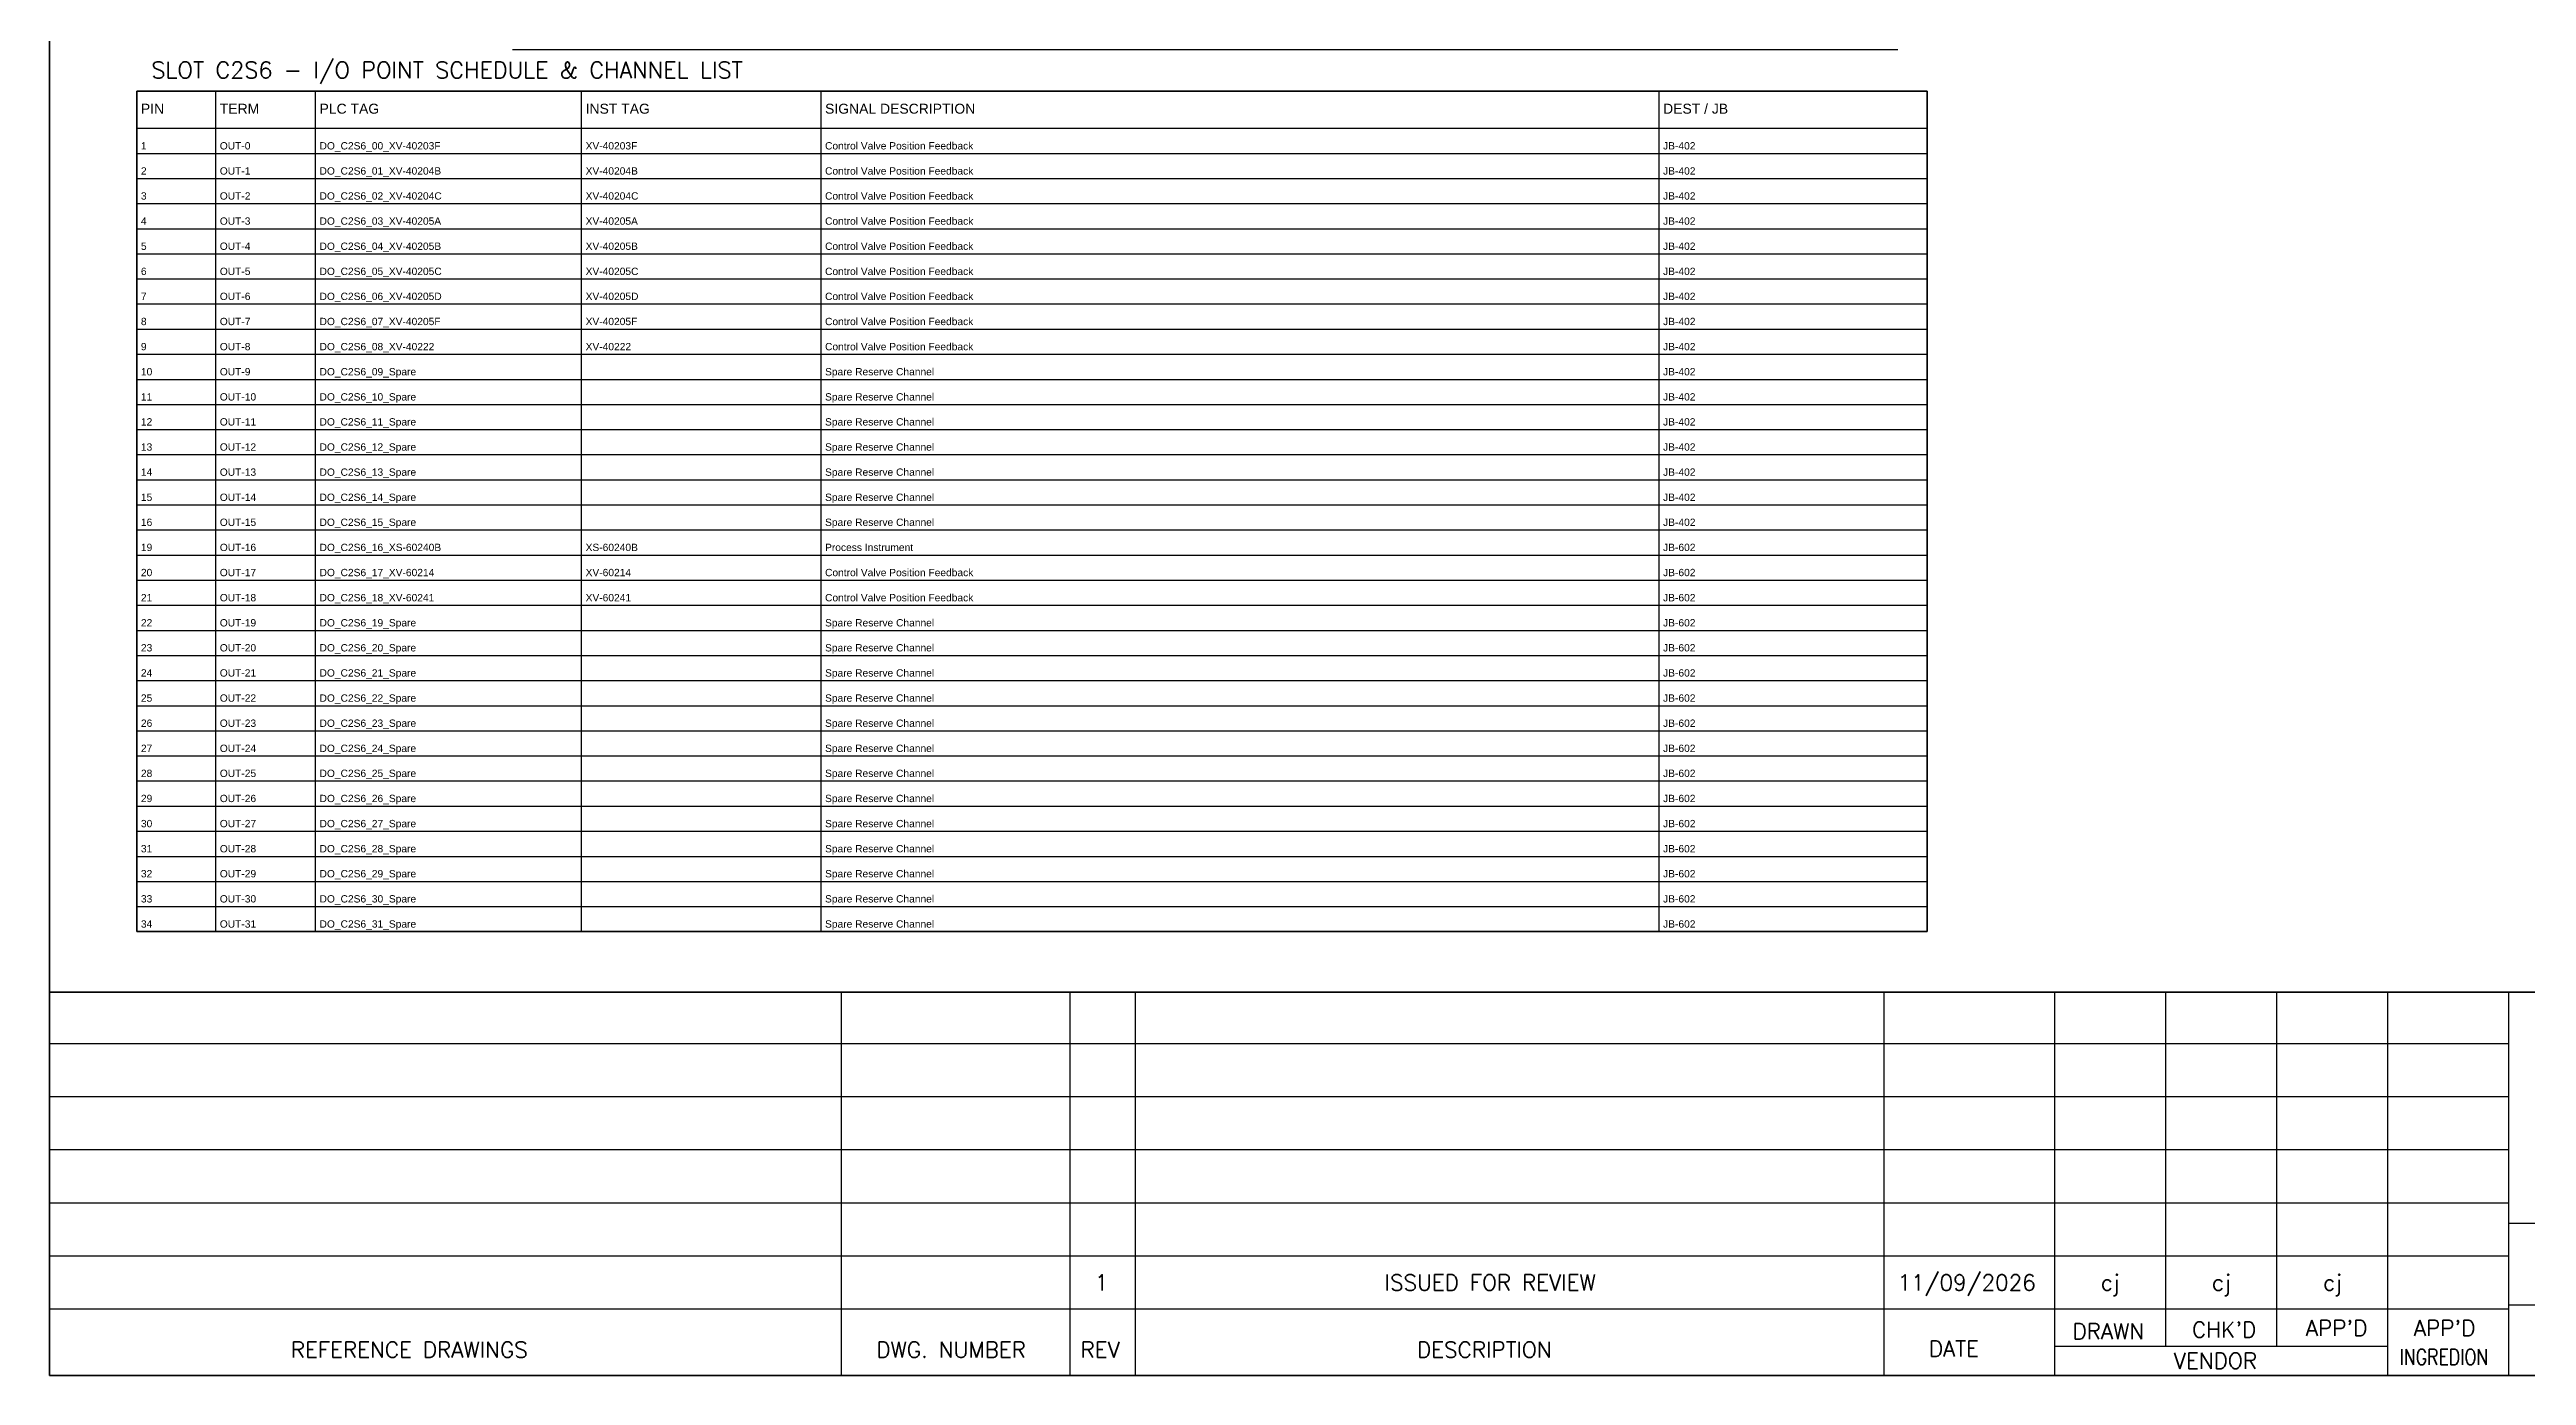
# Model space of a CAD drawing. Header units: millimetres. Extents: x 0 to 54213, y 0 to 2820.
# Drawn here: x 25160 to 27022, y 0 to 997 of the extents above; entities that cross this region are included whole.
import ezdxf
from ezdxf.enums import TextEntityAlignment as Align

# ---------------------------------------------------------------- set-up
doc = ezdxf.new("R2010")
doc.units = ezdxf.units.MM
for name, color, linetype in [('GT_1', 9, 'Continuous'), ('HELPPOINT', 7, 'Continuous'), ('MEMBER', 7, 'Continuous')]:
    doc.layers.add(name, color=color, linetype=linetype)
doc.layers.add('IE-WIRE', color=7, linetype='Continuous', lineweight=25)
doc.styles.add('ROMANS', font='romans.shx', dxfattribs={"width": 0.85, "height": 25})
doc.styles.get("Standard").update_dxf_attribs({"font": 'arial.ttf'})

msp = doc.modelspace()

# ---------------------------------------------------------------- linework, layer by layer
at = {"color": 7}
for p, q in [((25284.8, 333.8), (25284.8, 965.9)), ((25359.8, 333.8), (25359.8, 965.9)), ((25559.8, 333.8), (25559.8, 965.9)), ((25739.8, 333.8), (25739.8, 965.9)), ((26369.8, 333.8), (26369.8, 965.9)), ((25225.5, 937.9), (26571.3, 937.9))]:
    msp.add_line(p, q, dxfattribs=at)
at = {"color": 8}
for p, q in [((25225.5, 919), (26571.3, 919)), ((25225.5, 900.1), (26571.3, 900.1)), ((25225.5, 881.3), (26571.3, 881.3)), ((25225.5, 862.4), (26571.3, 862.4)), ((25225.5, 843.5), (26571.3, 843.5)), ((25225.5, 824.6), (26571.3, 824.6)), ((25225.5, 805.8), (26571.3, 805.8)), ((25225.5, 786.9), (26571.3, 786.9)), ((25225.5, 768), (26571.3, 768)), ((25225.5, 749.1), (26571.3, 749.1)), ((25225.5, 730.2), (26571.3, 730.2)), ((25225.5, 711.4), (26571.3, 711.4)), ((25225.5, 692.5), (26571.3, 692.5)), ((25225.5, 673.6), (26571.3, 673.6)), ((25225.5, 654.7), (26571.3, 654.7)), ((25225.5, 635.9), (26571.3, 635.9)), ((25225.5, 617), (26571.3, 617)), ((25225.5, 598.1), (26571.3, 598.1)), ((25225.5, 579.2), (26571.3, 579.2)), ((25225.5, 560.3), (26571.3, 560.3)), ((25225.5, 541.5), (26571.3, 541.5)), ((25225.5, 522.6), (26571.3, 522.6)), ((25225.5, 503.7), (26571.3, 503.7)), ((25225.5, 484.8), (26571.3, 484.8)), ((25225.5, 465.9), (26571.3, 465.9)), ((25225.5, 447.1), (26571.3, 447.1)), ((25225.5, 428.2), (26571.3, 428.2)), ((25225.5, 409.3), (26571.3, 409.3)), ((25225.5, 390.4), (26571.3, 390.4)), ((25225.5, 371.6), (26571.3, 371.6)), ((25225.5, 352.7), (26571.3, 352.7))]:
    msp.add_line(p, q, dxfattribs=at)
msp.add_lwpolyline([(25225.5, 965.9), (26571.3, 965.9), (26571.3, 333.8), (25225.5, 333.8)], close=True)
at = {"color": 7}
msp.add_lwpolyline([(25225.5, 333.8), (26571.3, 333.8), (26571.3, 965.9), (25225.5, 965.9), (25225.5, 333.8)], dxfattribs=at)
at = {"layer": 'GT_1', "color": 4}
for p, q in [((25755.2, 0), (25755.2, 288.2)), ((25927.1, 0), (25927.1, 288.2)), ((25976.3, 0), (25976.3, 288.2)), ((26538.9, 0), (26538.9, 288.2)), ((26667.2, 0), (26667.2, 288.2)), ((26750.8, 21.8), (26750.8, 288.2)), ((26834.3, 21.8), (26834.3, 288.2)), ((26917.6, 0), (26917.6, 288.2)), ((27008.6, 0), (27008.6, 288.2)), ((27008.6, 249.3), (25159.8, 249.3)), ((27008.6, 209.5), (25159.8, 209.5)), ((27008.6, 169.6), (25159.8, 169.6)), ((27008.6, 129.7), (25159.8, 129.7)), ((27795.6, 114.3), (27008.6, 114.3)), ((27008.6, 89.7), (25159.8, 89.7)), ((27008.5, 49.8), (25159.8, 49.8)), ((27795.6, 52.9), (27008.6, 52.9)), ((26917.6, 21.8), (26667.2, 21.8))]:
    msp.add_line(p, q, dxfattribs=at)
at = {"layer": 'HELPPOINT', "color": 4, "lineweight": 35}
for p, q in [((25159.8, 0), (25159.8, 2704.2)), ((25159.8, 0), (25159.8, 2704.2)), ((29053.1, 0), (25159.8, 0)), ((29053.1, 0), (25159.8, 0))]:
    msp.add_line(p, q, dxfattribs=at)
at = {"layer": 'IE-WIRE', "color": 4}
msp.add_line((25507.9, 997.2), (26549.2, 997.2), dxfattribs=at)
at = {"layer": 'MEMBER', "color": 4, "lineweight": 35}
msp.add_line((25159.8, 288.2), (29053.1, 288.2), dxfattribs=at)
msp.add_line((25159.8, 288.2), (29053.1, 288.2), dxfattribs=at)

# ---------------------------------------------------------------- texts
at = {"color": 3}
for s, p in [('PIN', (25228.5, 948.9)), ('TERM', (25287.8, 948.9)), ('PLC TAG', (25362.8, 948.9)), ('INST TAG', (25562.8, 948.9)), ('SIGNAL DESCRIPTION', (25742.8, 948.9)), ('DEST / JB', (26372.8, 948.9))]:
    msp.add_text(s, height=7.5, dxfattribs=at).set_placement(p)
at = {"color": 7}
for s, p in [('1', (25228.5, 922)), ('OUT-0', (25287.8, 922)), ('DO_C2S6_00_XV-40203F', (25362.8, 922)), ('XV-40203F', (25562.8, 922)), ('Control Valve Position Feedback', (25742.8, 922)), ('JB-402', (26372.8, 922)), ('2', (25228.5, 903.1)), ('OUT-1', (25287.8, 903.1)), ('DO_C2S6_01_XV-40204B', (25362.8, 903.1)), ('XV-40204B', (25562.8, 903.1)), ('Control Valve Position Feedback', (25742.8, 903.1)), ('JB-402', (26372.8, 903.1)), ('3', (25228.5, 884.3)), ('OUT-2', (25287.8, 884.3)), ('DO_C2S6_02_XV-40204C', (25362.8, 884.3)), ('XV-40204C', (25562.8, 884.3)), ('Control Valve Position Feedback', (25742.8, 884.3)), ('JB-402', (26372.8, 884.3)), ('4', (25228.5, 865.4)), ('OUT-3', (25287.8, 865.4)), ('DO_C2S6_03_XV-40205A', (25362.8, 865.4)), ('XV-40205A', (25562.8, 865.4)), ('Control Valve Position Feedback', (25742.8, 865.4)), ('JB-402', (26372.8, 865.4)), ('5', (25228.5, 846.5)), ('OUT-4', (25287.8, 846.5)), ('DO_C2S6_04_XV-40205B', (25362.8, 846.5)), ('XV-40205B', (25562.8, 846.5)), ('Control Valve Position Feedback', (25742.8, 846.5)), ('JB-402', (26372.8, 846.5)), ('6', (25228.5, 827.6)), ('OUT-5', (25287.8, 827.6)), ('DO_C2S6_05_XV-40205C', (25362.8, 827.6)), ('XV-40205C', (25562.8, 827.6)), ('Control Valve Position Feedback', (25742.8, 827.6)), ('JB-402', (26372.8, 827.6)), ('7', (25228.5, 808.8)), ('OUT-6', (25287.8, 808.8)), ('DO_C2S6_06_XV-40205D', (25362.8, 808.8)), ('XV-40205D', (25562.8, 808.8)), ('Control Valve Position Feedback', (25742.8, 808.8)), ('JB-402', (26372.8, 808.8)), ('8', (25228.5, 789.9)), ('OUT-7', (25287.8, 789.9)), ('DO_C2S6_07_XV-40205F', (25362.8, 789.9)), ('XV-40205F', (25562.8, 789.9)), ('Control Valve Position Feedback', (25742.8, 789.9)), ('JB-402', (26372.8, 789.9)), ('9', (25228.5, 771)), ('OUT-8', (25287.8, 771)), ('DO_C2S6_08_XV-40222', (25362.8, 771)), ('XV-40222', (25562.8, 771)), ('Control Valve Position Feedback', (25742.8, 771)), ('JB-402', (26372.8, 771)), ('10', (25228.5, 752.1)), ('OUT-9', (25287.8, 752.1)), ('DO_C2S6_09_Spare', (25362.8, 752.1)), ('Spare Reserve Channel', (25742.8, 752.1)), ('JB-402', (26372.8, 752.1)), ('11', (25228.5, 733.2)), ('OUT-10', (25287.8, 733.2)), ('DO_C2S6_10_Spare', (25362.8, 733.2)), ('Spare Reserve Channel', (25742.8, 733.2)), ('JB-402', (26372.8, 733.2)), ('12', (25228.5, 714.4)), ('OUT-11', (25287.8, 714.4)), ('DO_C2S6_11_Spare', (25362.8, 714.4)), ('Spare Reserve Channel', (25742.8, 714.4)), ('JB-402', (26372.8, 714.4)), ('13', (25228.5, 695.5)), ('OUT-12', (25287.8, 695.5)), ('DO_C2S6_12_Spare', (25362.8, 695.5)), ('Spare Reserve Channel', (25742.8, 695.5)), ('JB-402', (26372.8, 695.5)), ('14', (25228.5, 676.6)), ('OUT-13', (25287.8, 676.6)), ('DO_C2S6_13_Spare', (25362.8, 676.6)), ('Spare Reserve Channel', (25742.8, 676.6)), ('JB-402', (26372.8, 676.6)), ('15', (25228.5, 657.7)), ('OUT-14', (25287.8, 657.7)), ('DO_C2S6_14_Spare', (25362.8, 657.7)), ('Spare Reserve Channel', (25742.8, 657.7)), ('JB-402', (26372.8, 657.7)), ('16', (25228.5, 638.9)), ('OUT-15', (25287.8, 638.9)), ('DO_C2S6_15_Spare', (25362.8, 638.9)), ('Spare Reserve Channel', (25742.8, 638.9)), ('JB-402', (26372.8, 638.9)), ('19', (25228.5, 620)), ('OUT-16', (25287.8, 620)), ('DO_C2S6_16_XS-60240B', (25362.8, 620)), ('XS-60240B', (25562.8, 620)), ('Process Instrument', (25742.8, 620)), ('JB-602', (26372.8, 620)), ('20', (25228.5, 601.1)), ('OUT-17', (25287.8, 601.1)), ('DO_C2S6_17_XV-60214', (25362.8, 601.1)), ('XV-60214', (25562.8, 601.1)), ('Control Valve Position Feedback', (25742.8, 601.1)), ('JB-602', (26372.8, 601.1)), ('21', (25228.5, 582.2)), ('OUT-18', (25287.8, 582.2)), ('DO_C2S6_18_XV-60241', (25362.8, 582.2)), ('XV-60241', (25562.8, 582.2)), ('Control Valve Position Feedback', (25742.8, 582.2)), ('JB-602', (26372.8, 582.2)), ('22', (25228.5, 563.3)), ('OUT-19', (25287.8, 563.3)), ('DO_C2S6_19_Spare', (25362.8, 563.3)), ('Spare Reserve Channel', (25742.8, 563.3)), ('JB-602', (26372.8, 563.3)), ('23', (25228.5, 544.5)), ('OUT-20', (25287.8, 544.5)), ('DO_C2S6_20_Spare', (25362.8, 544.5)), ('Spare Reserve Channel', (25742.8, 544.5)), ('JB-602', (26372.8, 544.5)), ('24', (25228.5, 525.6)), ('OUT-21', (25287.8, 525.6)), ('DO_C2S6_21_Spare', (25362.8, 525.6)), ('Spare Reserve Channel', (25742.8, 525.6)), ('JB-602', (26372.8, 525.6)), ('25', (25228.5, 506.7)), ('OUT-22', (25287.8, 506.7)), ('DO_C2S6_22_Spare', (25362.8, 506.7)), ('Spare Reserve Channel', (25742.8, 506.7)), ('JB-602', (26372.8, 506.7)), ('26', (25228.5, 487.8)), ('OUT-23', (25287.8, 487.8)), ('DO_C2S6_23_Spare', (25362.8, 487.8)), ('Spare Reserve Channel', (25742.8, 487.8)), ('JB-602', (26372.8, 487.8)), ('27', (25228.5, 468.9)), ('OUT-24', (25287.8, 468.9)), ('DO_C2S6_24_Spare', (25362.8, 468.9)), ('Spare Reserve Channel', (25742.8, 468.9)), ('JB-602', (26372.8, 468.9)), ('28', (25228.5, 450.1)), ('OUT-25', (25287.8, 450.1)), ('DO_C2S6_25_Spare', (25362.8, 450.1)), ('Spare Reserve Channel', (25742.8, 450.1)), ('JB-602', (26372.8, 450.1)), ('29', (25228.5, 431.2)), ('OUT-26', (25287.8, 431.2)), ('DO_C2S6_26_Spare', (25362.8, 431.2)), ('Spare Reserve Channel', (25742.8, 431.2)), ('JB-602', (26372.8, 431.2)), ('30', (25228.5, 412.3)), ('OUT-27', (25287.8, 412.3)), ('DO_C2S6_27_Spare', (25362.8, 412.3)), ('Spare Reserve Channel', (25742.8, 412.3)), ('JB-602', (26372.8, 412.3)), ('31', (25228.5, 393.4)), ('OUT-28', (25287.8, 393.4)), ('DO_C2S6_28_Spare', (25362.8, 393.4)), ('Spare Reserve Channel', (25742.8, 393.4)), ('JB-602', (26372.8, 393.4)), ('32', (25228.5, 374.6)), ('OUT-29', (25287.8, 374.6)), ('DO_C2S6_29_Spare', (25362.8, 374.6)), ('Spare Reserve Channel', (25742.8, 374.6)), ('JB-602', (26372.8, 374.6)), ('33', (25228.5, 355.7)), ('OUT-30', (25287.8, 355.7)), ('DO_C2S6_30_Spare', (25362.8, 355.7)), ('Spare Reserve Channel', (25742.8, 355.7)), ('JB-602', (26372.8, 355.7)), ('34', (25228.5, 336.8)), ('OUT-31', (25287.8, 336.8)), ('DO_C2S6_31_Spare', (25362.8, 336.8)), ('Spare Reserve Channel', (25742.8, 336.8)), ('JB-602', (26372.8, 336.8))]:
    msp.add_text(s, height=5.5, dxfattribs=at).set_placement(p)
at = {"layer": 'MEMBER', "color": 4, "ltscale": 0.8, "style": 'ROMANS'}
for s, height, p in [('SLOT C2S6 - I/O POINT SCHEDULE & CHANNEL LIST', 12.35, (25236.4, 975.6)), ('DRAWN', 11.88, (26680.6, 27.3)), ("CHK'D", 11.88, (26770.4, 28.5)), ("APP'D", 11.88, (26856, 29.7)), ("APP'D", 11.88, (26937.2, 29.7)), ('REFERENCE DRAWINGS', 11.875, (25341.2, 13.4)), ('DWG. NUMBER', 11.875, (25781.4, 13.4)), ('REV', 11.88, (25934.9, 13.4)), ('DESCRIPTION', 11.875, (26187.8, 13.4)), ('DATE', 11.88, (26572.6, 14.2)), ('VENDOR', 11.88, (26756.7, 5.1))]:
    msp.add_text(s, height=height, dxfattribs=at).set_placement(p)
for s, height, p in [('1', 11.9, (25950.7, 69.9)), ('ISSUED FOR REVIEW', 11.875, (26242.8, 69.9)), ('11/09/2026', 11.88, (26601, 69.9)), ('cj', 11.88, (26708.9, 69.9)), ('cj', 11.88, (26792.5, 69.9)), ('cj', 11.88, (26876, 69.9))]:
    msp.add_text(s, height=height, dxfattribs=at).set_placement(p, align=Align.MIDDLE_CENTER)
at = {"layer": 'MEMBER', "color": 4, "ltscale": 0.8, "style": 'ROMANS', "width": 0.8}
msp.add_text('INGREDION', height=11.88, dxfattribs=at).set_placement((26926.4, 8))

doc.saveas('drawing.dxf')
